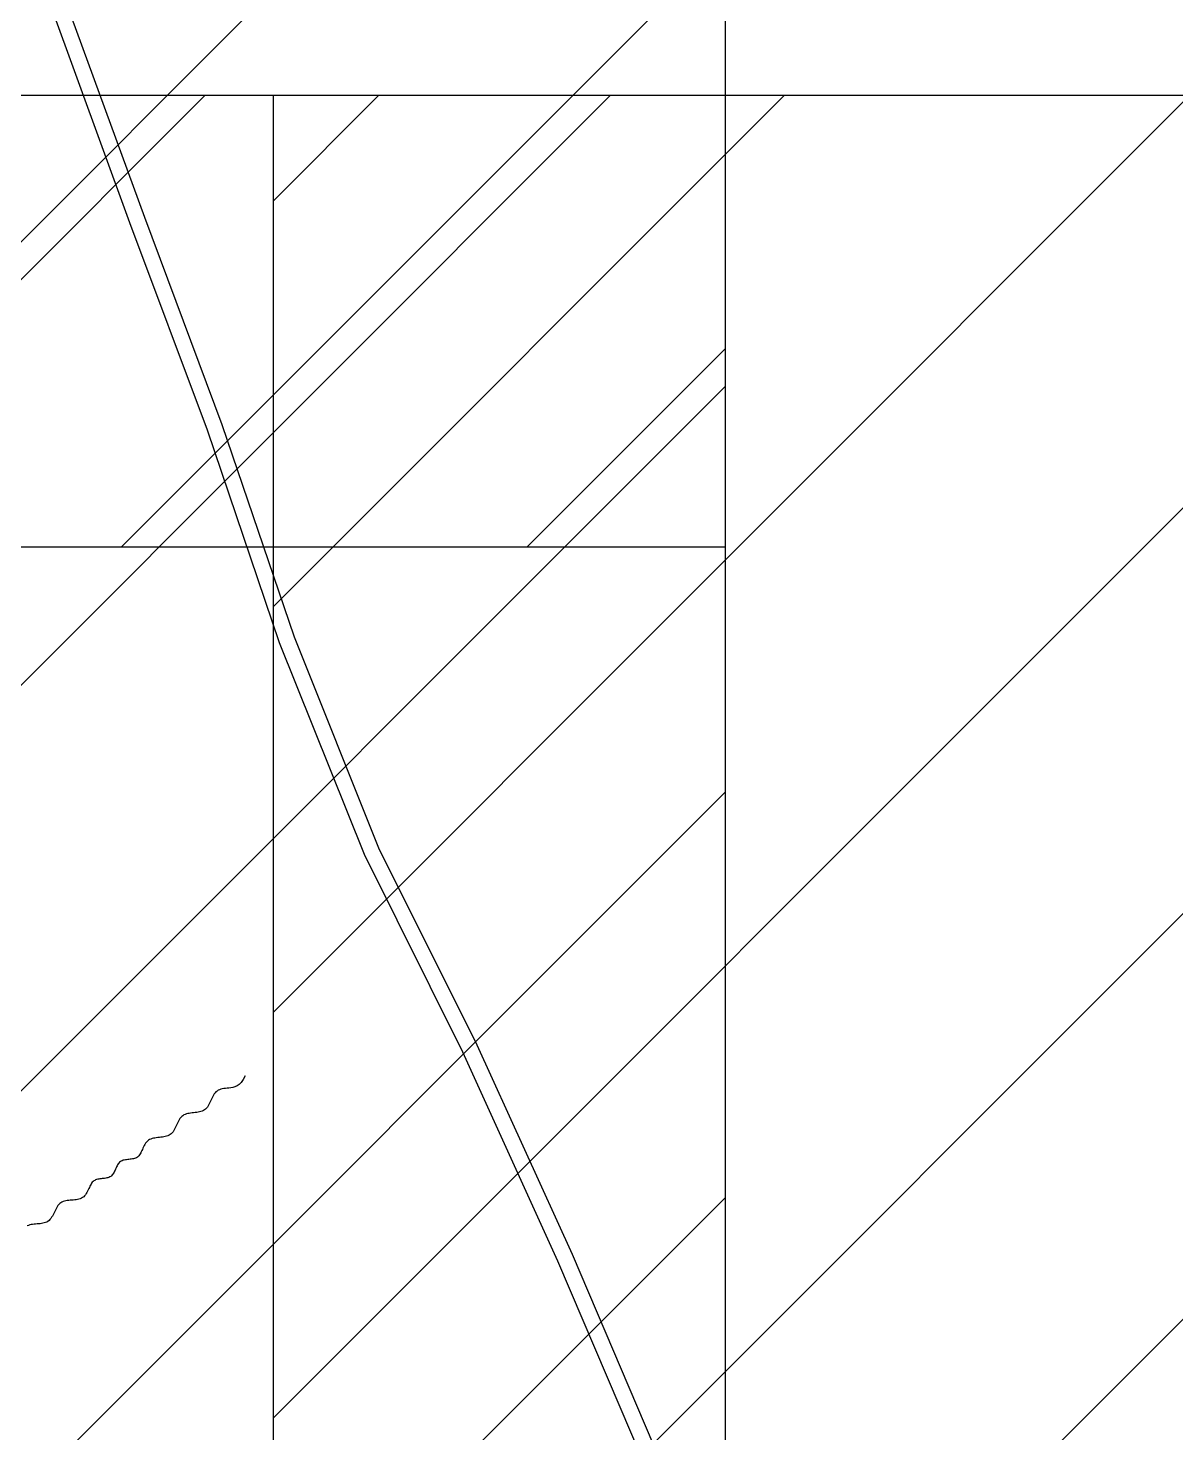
# Model space of a CAD drawing. Header units: metres. Extents: x 511708 to 512549, y 196282 to 196876.
# Drawn here: x 512475.7 to 512480.74, y 196509.81 to 196515.96 of the extents above; entities that cross this region are included whole.
import ezdxf

# ---------------------------------------------------------------- set-up
doc = ezdxf.new("R2010")
doc.units = ezdxf.units.M
doc.header["$MEASUREMENT"] = 0
doc.layers.get('0').update_dxf_attribs({"linetype": 'CONTINUOUS'})

msp = doc.modelspace()

# ---------------------------------------------------------------- hatches: boundary and pattern name
at = {"ltscale": 30}
h = msp.add_hatch(dxfattribs=at)
h.set_pattern_fill('LINE', color=2, scale=0.396, angle=45, style=0)
h.set_pattern_definition([(45, (510696.8274, 194398.3467), (-0.88904536, 0.88904536), [])])
edge = h.paths.add_edge_path(flags=16)
edge.add_arc((512467.6077, 196523.6528), 4.0759, 0, 360)
h.paths.add_polyline_path([(512456.4569, 196533.6159), (512478.7585, 196533.6159), (512478.7585, 196513.6896), (512456.4569, 196513.6896)])
h = msp.add_hatch(dxfattribs=at)
h.set_pattern_fill('LINE', color=2, scale=0.396, angle=45, style=0)
h.set_pattern_definition([(45, (510696.8274, 194380.4005), (-0.88904536, 0.88904536), [])])
edge = h.paths.add_edge_path(flags=16)
edge.add_arc((512467.6077, 196505.7065), 4.0759, 0, 360)
h.paths.add_polyline_path([(512456.4569, 196515.6696), (512478.7585, 196515.6696), (512478.7585, 196495.7434), (512456.4569, 196495.7434)])
h = msp.add_hatch(dxfattribs=at)
h.set_pattern_fill('LINE', color=2, scale=0.396, angle=45, style=0)
h.set_pattern_definition([(45, (510717.149, 194380.4005), (-0.88904536, 0.88904536), [])])
edge = h.paths.add_edge_path(flags=16)
edge.add_arc((512487.9294, 196505.7065), 4.0759, 0, 360)
h.paths.add_polyline_path([(512476.7785, 196515.6696), (512499.0802, 196515.6696), (512499.0802, 196495.7434), (512476.7785, 196495.7434)])

# ---------------------------------------------------------------- linework, layer by layer
at = {"color": 3}
for p, q in [((512475.8001, 196516.0633), (512476.1473, 196515.1122)), ((512475.8653, 196516.0867), (512476.2123, 196515.1362)), ((512476.2123, 196515.1362), (512476.5524, 196514.2273)), ((512476.1473, 196515.1122), (512476.4871, 196514.204)), ((512476.4871, 196514.204), (512476.8039, 196513.2713)), ((512476.5524, 196514.2273), (512476.8689, 196513.2953)), ((512476.8039, 196513.2713), (512477.176, 196512.343)), ((512476.8689, 196513.2953), (512477.2393, 196512.3713)), ((512477.2393, 196512.3713), (512477.6701, 196511.5069)), ((512477.176, 196512.343), (512477.6076, 196511.4771)), ((512477.6701, 196511.5069), (512478.0878, 196510.5895)), ((512477.6076, 196511.4771), (512478.0244, 196510.5615)), ((512478.0244, 196510.5615), (512478.4286, 196509.6148)), ((512478.0878, 196510.5895), (512478.4919, 196509.6431))]:
    msp.add_line(p, q, dxfattribs=at)
at = {"color": 5, "linetype": 'Continuous', "lineweight": -3}
for points in [[(512456.4569, 196533.6159), (512478.7585, 196533.6159), (512478.7585, 196513.6896), (512456.4569, 196513.6896)], [(512456.4569, 196515.6696), (512478.7585, 196515.6696), (512478.7585, 196495.7434), (512456.4569, 196495.7434)], [(512476.7785, 196515.6696), (512499.0802, 196515.6696), (512499.0802, 196495.7434), (512476.7785, 196495.7434)]]:
    msp.add_lwpolyline(points, close=True, dxfattribs=at)
at = {"color": 42, "lineweight": -3, "ltscale": 30}
msp.add_lwpolyline([(512476.6541, 196511.3718), (512476.6457, 196511.3556), (512476.6369, 196511.3431), (512476.6279, 196511.334), (512476.6188, 196511.3275), (512476.6097, 196511.3233), (512476.6007, 196511.3206), (512476.5918, 196511.3191), (512476.5833, 196511.3182), (512476.5752, 196511.3173), (512476.5676, 196511.3165), (512476.5603, 196511.3155), (512476.5535, 196511.3142), (512476.5471, 196511.3127), (512476.5413, 196511.3107), (512476.5358, 196511.3082), (512476.5309, 196511.3052), (512476.5264, 196511.3015), (512476.5224, 196511.2972), (512476.5187, 196511.2924), (512476.5153, 196511.2872), (512476.5122, 196511.2816), (512476.5093, 196511.2758), (512476.5064, 196511.2698), (512476.5037, 196511.2637), (512476.5009, 196511.2576), (512476.4981, 196511.2516), (512476.4951, 196511.2458), (512476.492, 196511.2402), (512476.4887, 196511.235), (512476.485, 196511.2302), (512476.4809, 196511.2259), (512476.4765, 196511.2222), (512476.4715, 196511.2191), (512476.4662, 196511.2167), (512476.4604, 196511.2147), (512476.4544, 196511.2132), (512476.4481, 196511.212), (512476.4417, 196511.2111), (512476.4351, 196511.2103), (512476.4284, 196511.2096), (512476.4218, 196511.209), (512476.4152, 196511.2082), (512476.4088, 196511.2073), (512476.4025, 196511.2061), (512476.3965, 196511.2046), (512476.3907, 196511.2026), (512476.3854, 196511.2002), (512476.3804, 196511.1971), (512476.376, 196511.1934), (512476.3719, 196511.1891), (512476.3683, 196511.1843), (512476.3649, 196511.1791), (512476.3618, 196511.1735), (512476.3588, 196511.1677), (512476.356, 196511.1617), (512476.3532, 196511.1556), (512476.3505, 196511.1495), (512476.3476, 196511.1435), (512476.3447, 196511.1377), (512476.3416, 196511.1321), (512476.3382, 196511.1269), (512476.3345, 196511.1221), (512476.3305, 196511.1178), (512476.326, 196511.1141), (512476.3211, 196511.1111), (512476.3157, 196511.1086), (512476.31, 196511.1066), (512476.304, 196511.1051), (512476.2977, 196511.1039), (512476.2912, 196511.103), (512476.2846, 196511.1022), (512476.278, 196511.1016), (512476.2714, 196511.1009), (512476.2648, 196511.1001), (512476.2583, 196511.0992), (512476.252, 196511.098), (512476.246, 196511.0965), (512476.2403, 196511.0945), (512476.2349, 196511.0921), (512476.23, 196511.089), (512476.2255, 196511.0853), (512476.2215, 196511.081), (512476.2178, 196511.0763), (512476.2145, 196511.0712), (512476.2115, 196511.0659), (512476.2087, 196511.0603), (512476.2061, 196511.0548), (512476.2036, 196511.0493), (512476.2012, 196511.044), (512476.1988, 196511.0389), (512476.1964, 196511.034), (512476.1939, 196511.0295), (512476.1912, 196511.0253), (512476.1883, 196511.0215), (512476.1852, 196511.0181), (512476.1817, 196511.0152), (512476.1779, 196511.0128), (512476.1738, 196511.0109), (512476.1693, 196511.0094), (512476.1646, 196511.0082), (512476.1598, 196511.0073), (512476.1547, 196511.0065), (512476.1496, 196511.0059), (512476.1445, 196511.0054), (512476.1393, 196511.0048), (512476.1342, 196511.0042), (512476.1292, 196511.0035), (512476.1243, 196511.0026), (512476.1197, 196511.0014), (512476.1152, 196510.9998), (512476.1111, 196510.9979), (512476.1072, 196510.9955), (512476.1038, 196510.9926), (512476.1006, 196510.9893), (512476.0978, 196510.9855), (512476.0952, 196510.9815), (512476.0928, 196510.9771), (512476.0905, 196510.9726), (512476.0883, 196510.968), (512476.0862, 196510.9632), (512476.0841, 196510.9585), (512476.0819, 196510.9538), (512476.0796, 196510.9493), (512476.0772, 196510.945), (512476.0746, 196510.9409), (512476.0718, 196510.9372), (512476.0686, 196510.9338), (512476.0652, 196510.9309), (512476.0613, 196510.9286), (512476.0572, 196510.9266), (512476.0527, 196510.9251), (512476.0481, 196510.9239), (512476.0432, 196510.923), (512476.0382, 196510.9222), (512476.0331, 196510.9216), (512476.0279, 196510.9211), (512476.0228, 196510.9205), (512476.0177, 196510.9199), (512476.0126, 196510.9192), (512476.0078, 196510.9183), (512476.0031, 196510.9171), (512475.9986, 196510.9155), (512475.9945, 196510.9136), (512475.9907, 196510.9112), (512475.9872, 196510.9083), (512475.9841, 196510.905), (512475.9812, 196510.9012), (512475.9785, 196510.897), (512475.976, 196510.8925), (512475.9735, 196510.8876), (512475.9711, 196510.8825), (512475.9686, 196510.8773), (512475.9661, 196510.8718), (512475.9634, 196510.8663), (512475.9605, 196510.8609), (512475.9574, 196510.8556), (512475.954, 196510.8506), (512475.9503, 196510.846), (512475.9462, 196510.8418), (512475.9417, 196510.8382), (512475.9367, 196510.8353), (512475.9313, 196510.833), (512475.9256, 196510.8312), (512475.9196, 196510.8298), (512475.9133, 196510.8287), (512475.9068, 196510.8279), (512475.9003, 196510.8273), (512475.8937, 196510.8268), (512475.887, 196510.8262), (512475.8805, 196510.8256), (512475.874, 196510.8248), (512475.8678, 196510.8238), (512475.8617, 196510.8224), (512475.856, 196510.8206), (512475.8506, 196510.8182), (512475.8456, 196510.8153), (512475.8411, 196510.8117), (512475.837, 196510.8075), (512475.8332, 196510.8028), (512475.8298, 196510.7977), (512475.8266, 196510.7922), (512475.8235, 196510.7865), (512475.8206, 196510.7806), (512475.8177, 196510.7746), (512475.8148, 196510.7686), (512475.8119, 196510.7627), (512475.8088, 196510.757), (512475.8056, 196510.7515), (512475.8021, 196510.7464), (512475.7984, 196510.7417), (512475.7943, 196510.7375), (512475.7897, 196510.7339), (512475.7848, 196510.731), (512475.7794, 196510.7286), (512475.7736, 196510.7268), (512475.7676, 196510.7254), (512475.7613, 196510.7244), (512475.7549, 196510.7236), (512475.7483, 196510.723), (512475.7417, 196510.7224), (512475.7351, 196510.7219), (512475.7285, 196510.7213), (512475.7221, 196510.7205), (512475.7158, 196510.7194), (512475.7098, 196510.718), (512475.704, 196510.7162), (512475.6987, 196510.7139)], dxfattribs=at)

doc.saveas('drawing.dxf')
